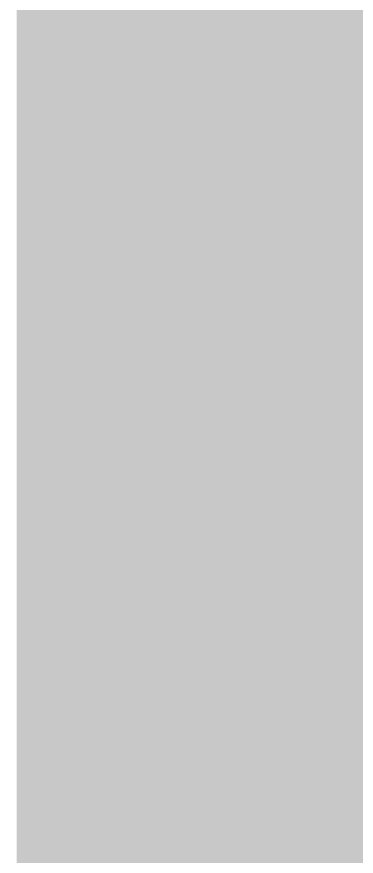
# Model space of a CAD drawing. Header units: inches. Extents: x 587 to 1284, y 1170 to 2052.
# Drawn here: x 587.2 to 655.3, y 1709.9 to 1878 of the extents above; entities that cross this region are included whole.
import ezdxf

# ---------------------------------------------------------------- set-up
doc = ezdxf.new("R2010")
doc.units = ezdxf.units.IN
doc.header["$MEASUREMENT"] = 0
doc.layers.add('A-DETL-GENF', color=92, linetype='Continuous', lineweight=9)

msp = doc.modelspace()

# ---------------------------------------------------------------- hatches: boundary and pattern name
at = {"layer": 'A-DETL-GENF'}
h = msp.add_hatch(color=9, dxfattribs=at)
h.paths.add_polyline_path([(655.33, 1170.39), (762.11, 1170.39), (762.11, 1234.9), (657.09, 1234.9), (657.09, 1243.27), (656.34, 1243.27), (656.34, 1244.77), (657.09, 1244.77), (657.08, 1281.02), (656.34, 1281.02), (656.34, 1282.52), (657.09, 1282.52), (657.09, 2035.5), (587.23, 2035.5), (587.23, 1170.39), (637.87, 1170.39)], flags=0)
h.paths.add_polyline_path([(861.94, 1170.39), (861.94, 1234.5), (838, 1234.5), (838, 1170.39)], flags=0)
h.paths.add_polyline_path([(1244.44, 1170.39), (1283.88, 1170.39), (1283.88, 1199), (1269.63, 1199), (1269.63, 1191.47), (1264.62, 1191.47), (1264.62, 1199), (1248, 1199), (1248, 1191.47), (1243, 1191.47), (1243, 1216), (1103, 1216), (1103, 1191.75), (1098, 1191.75), (1098, 1215.5), (1042, 1215.5), (1042, 1170.39), (1243, 1170.39)], flags=0)
h.paths.add_polyline_path([(867.44, 1170.39), (1036, 1170.39), (1036, 1234.5), (867.44, 1234.5), (867.44, 1220.95)], flags=0)
h.paths.add_polyline_path([(1248, 1202.5), (1283.88, 1202.5), (1283.88, 1234.5), (1248, 1234.5), (1248, 1232), (1247.94, 1232), (1247.94, 1216), (1248, 1216)], flags=0)
h.paths.add_polyline_path([(1101.56, 1219.5), (1244.44, 1219.5), (1244.44, 1232), (1098, 1232), (1098, 1234.5), (1042, 1234.5), (1042, 1223.5), (1098.06, 1223.5), (1098.06, 1231.75), (1101.56, 1231.75), (1101.56, 1220)], flags=0)
h.paths.add_polyline_path([(1153.26, 1305.78), (1283.88, 1305.78), (1283.88, 1348.53), (1238.5, 1348.53), (1238.5, 1352.53), (1283.88, 1352.53), (1283.88, 1754), (1133, 1754), (1133, 1352.53), (1200, 1352.53), (1200, 1348.53), (1133, 1348.53), (1133, 1305.78)], flags=0)
h.paths.add_polyline_path([(1205.13, 1757.5), (1283.88, 1757.5), (1283.88, 1978.38), (1282.89, 1979.37), (1283.25, 1979.7), (1283.4, 1979.61), (1283.63, 1979.61), (1283.7, 1979.64), (1283.64, 1979.63), (1283.5, 1979.62), (1283.34, 1979.67), (1283.22, 1979.75), (1274.9, 1988.07), (1275.61, 1988.78), (1283.88, 1980.5), (1283.88, 1993.41), (1275.68, 1989.23), (1275.23, 1990.12), (1283.88, 1994.53), (1283.88, 2035.5), (1205, 2035.5), (1205, 1829.31), (1279, 1829.31), (1279, 1828.81), (1205, 1828.82), (1205, 1757.5)], flags=0)
h.paths.add_polyline_path([(1274.09, 1894.65), (1274.09, 1894.65), (1274.75, 1894.65)], flags=0)
h.paths.add_polyline_path([(1268.52, 1975.25), (1266.74, 1976.16), (1267.76, 1978.17), (1268.19, 1977.94), (1268.15, 1977.72), (1268.2, 1977.55), (1268.26, 1977.48), (1268.7, 1977.25), (1268.93, 1977.3), (1269.06, 1977.39), (1269.13, 1977.47), (1269.54, 1977.26), (1268.7, 1975.62)], flags=0)
h.paths.add_polyline_path([(1268.7, 1977.26), (1268.24, 1977.52), (1268.17, 1977.73), (1268.2, 1977.94), (1273.56, 1988.45), (1274.45, 1988), (1268.98, 1977.35), (1268.9, 1977.32), (1268.7, 1977.27)], flags=0)
h.paths.add_polyline_path([(1273.35, 1988.86), (1261.56, 1990.76), (1261.49, 1990.83), (1261.37, 1991.01), (1261.5, 1991.54), (1261.7, 1991.68), (1261.93, 1991.68), (1273.51, 1989.85)], flags=0)
h.paths.add_polyline_path([(1273.83, 1990.17), (1272, 2001.98), (1272.04, 2002.07), (1272.23, 2002.24), (1272.7, 2002.29), (1272.92, 2002.12), (1273, 2001.83), (1274.82, 1990.33)], flags=0)
h.paths.add_polyline_path([(1261.62, 1990.21), (1259.4, 1990.56), (1259.71, 1992.54), (1261.93, 1992.19), (1261.86, 1991.71), (1261.66, 1991.69), (1261.5, 1991.59), (1261.44, 1991.5), (1261.39, 1990.93), (1261.45, 1990.83), (1261.64, 1990.7), (1261.69, 1990.66), (1261.62, 1990.21)], flags=0)
h.paths.add_polyline_path([(1271.49, 2001.74), (1271.14, 2003.97), (1273.12, 2004.28), (1273.47, 2002.06), (1272.99, 2001.98), (1272.92, 2002.16), (1272.75, 2002.29), (1272.6, 2002.31), (1272.12, 2002.2), (1272.03, 2002.1), (1271.97, 2001.92), (1271.95, 2001.82)], flags=0)

doc.saveas('drawing.dxf')
